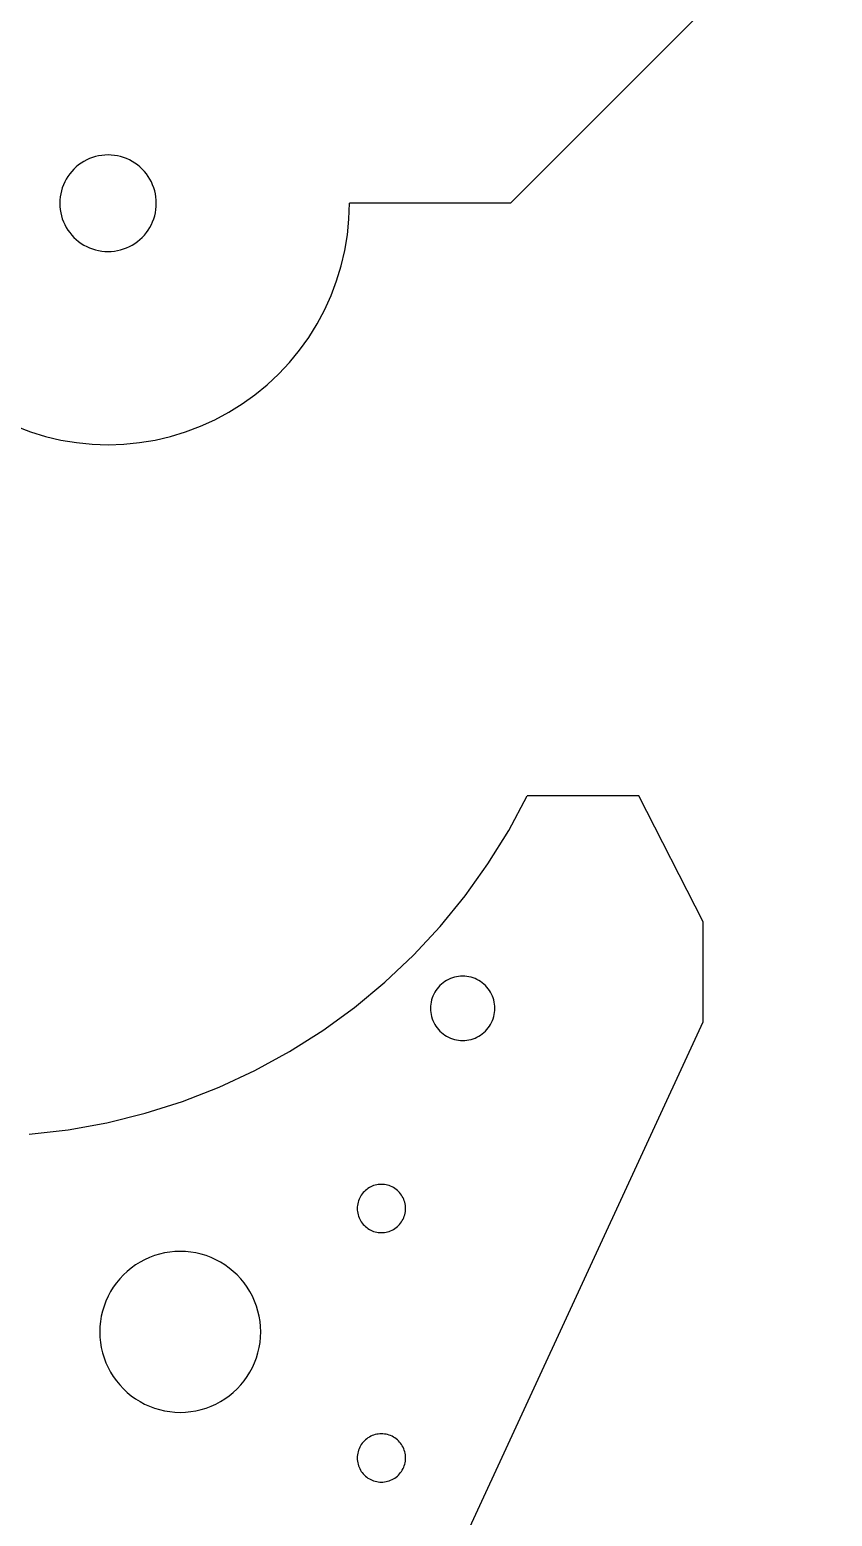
# Model space of a CAD drawing. Extents: x -403 to 403, y -278 to 278.
# Drawn here: x -203.2 to -153.3, y -161.1 to -68.8 of the extents above; entities that cross this region are included whole.
import ezdxf

# ---------------------------------------------------------------- set-up
doc = ezdxf.new("R2010")
doc.units = 0
doc.layers.get('0').update_dxf_attribs({"linetype": 'CONTINUOUS'})

msp = doc.modelspace()

# ---------------------------------------------------------------- linework, layer by layer
for p, q in [((-153.316, -59.555), (-173.316, -79.555)), ((-199.092, -76.657), (-199.28, -76.714)), ((-198.901, -76.612), (-199.092, -76.657)), ((-198.708, -76.58), (-198.901, -76.612)), ((-198.512, -76.561), (-198.708, -76.58)), ((-198.316, -76.555), (-198.512, -76.561)), ((-198.12, -76.561), (-198.316, -76.555)), ((-197.924, -76.58), (-198.12, -76.561)), ((-197.731, -76.612), (-197.924, -76.58)), ((-197.54, -76.657), (-197.731, -76.612)), ((-197.352, -76.714), (-197.54, -76.657)), ((-200.572, -77.577), (-200.696, -77.728)), ((-200.437, -77.433), (-200.572, -77.577)), ((-200.294, -77.299), (-200.437, -77.433)), ((-200.142, -77.174), (-200.294, -77.299)), ((-199.983, -77.06), (-200.142, -77.174)), ((-199.816, -76.956), (-199.983, -77.06)), ((-199.643, -76.864), (-199.816, -76.956)), ((-199.464, -76.783), (-199.643, -76.864)), ((-199.28, -76.714), (-199.464, -76.783)), ((-197.168, -76.783), (-197.352, -76.714)), ((-196.989, -76.864), (-197.168, -76.783)), ((-196.816, -76.956), (-196.989, -76.864)), ((-196.649, -77.06), (-196.816, -76.956)), ((-196.49, -77.174), (-196.649, -77.06)), ((-196.338, -77.299), (-196.49, -77.174)), ((-196.195, -77.433), (-196.338, -77.299)), ((-196.06, -77.577), (-196.195, -77.433)), ((-195.936, -77.728), (-196.06, -77.577)), ((-201.088, -78.407), (-201.157, -78.59)), ((-201.007, -78.228), (-201.088, -78.407)), ((-200.914, -78.055), (-201.007, -78.228)), ((-200.81, -77.888), (-200.914, -78.055)), ((-200.696, -77.728), (-200.81, -77.888)), ((-195.822, -77.888), (-195.936, -77.728)), ((-195.718, -78.055), (-195.822, -77.888)), ((-195.625, -78.228), (-195.718, -78.055)), ((-195.544, -78.407), (-195.625, -78.228)), ((-195.475, -78.59), (-195.544, -78.407)), ((-201.31, -79.358), (-201.316, -79.555)), ((-201.29, -79.163), (-201.31, -79.358)), ((-201.258, -78.969), (-201.29, -79.163)), ((-201.214, -78.778), (-201.258, -78.969)), ((-201.157, -78.59), (-201.214, -78.778)), ((-195.418, -78.778), (-195.475, -78.59)), ((-195.374, -78.969), (-195.418, -78.778)), ((-195.342, -79.163), (-195.374, -78.969)), ((-195.322, -79.358), (-195.342, -79.163)), ((-195.316, -79.555), (-195.322, -79.358)), ((-201.316, -79.555), (-201.31, -79.751)), ((-201.31, -79.751), (-201.29, -79.946)), ((-201.29, -79.946), (-201.258, -80.14)), ((-201.258, -80.14), (-201.214, -80.331)), ((-201.214, -80.331), (-201.157, -80.519)), ((-195.475, -80.519), (-195.418, -80.331)), ((-195.418, -80.331), (-195.374, -80.14)), ((-195.374, -80.14), (-195.342, -79.946)), ((-195.342, -79.946), (-195.322, -79.751)), ((-195.322, -79.751), (-195.316, -79.555)), ((-183.348, -80.536), (-183.316, -79.555)), ((-173.316, -79.555), (-183.316, -79.555)), ((-201.157, -80.519), (-201.088, -80.703)), ((-201.088, -80.703), (-201.007, -80.881)), ((-201.007, -80.881), (-200.914, -81.055)), ((-200.914, -81.055), (-200.81, -81.221)), ((-200.81, -81.221), (-200.696, -81.381)), ((-195.936, -81.381), (-195.822, -81.221)), ((-195.822, -81.221), (-195.718, -81.055)), ((-195.718, -81.055), (-195.625, -80.881)), ((-195.625, -80.881), (-195.544, -80.703)), ((-195.544, -80.703), (-195.475, -80.519)), ((-183.444, -81.512), (-183.348, -80.536)), ((-200.696, -81.381), (-200.572, -81.533)), ((-200.572, -81.533), (-200.437, -81.676)), ((-200.437, -81.676), (-200.294, -81.81)), ((-200.294, -81.81), (-200.142, -81.935)), ((-200.142, -81.935), (-199.983, -82.049)), ((-199.983, -82.049), (-199.816, -82.153)), ((-199.816, -82.153), (-199.643, -82.245)), ((-196.989, -82.245), (-196.816, -82.153)), ((-196.816, -82.153), (-196.649, -82.049)), ((-196.649, -82.049), (-196.49, -81.935)), ((-196.49, -81.935), (-196.338, -81.81)), ((-196.338, -81.81), (-196.195, -81.676)), ((-196.195, -81.676), (-196.06, -81.533)), ((-196.06, -81.533), (-195.936, -81.381)), ((-183.604, -82.481), (-183.444, -81.512)), ((-199.643, -82.245), (-199.464, -82.326)), ((-199.464, -82.326), (-199.28, -82.395)), ((-199.28, -82.395), (-199.092, -82.452)), ((-199.092, -82.452), (-198.901, -82.497)), ((-198.901, -82.497), (-198.708, -82.529)), ((-198.708, -82.529), (-198.512, -82.548)), ((-198.512, -82.548), (-198.316, -82.555)), ((-198.316, -82.555), (-198.12, -82.548)), ((-198.12, -82.548), (-197.924, -82.529)), ((-197.924, -82.529), (-197.731, -82.497)), ((-197.731, -82.497), (-197.54, -82.452)), ((-197.54, -82.452), (-197.352, -82.395)), ((-197.352, -82.395), (-197.168, -82.326)), ((-197.168, -82.326), (-196.989, -82.245)), ((-183.827, -83.437), (-183.604, -82.481)), ((-184.112, -84.376), (-183.827, -83.437)), ((-184.458, -85.295), (-184.112, -84.376)), ((-184.863, -86.189), (-184.458, -85.295)), ((-185.326, -87.055), (-184.863, -86.189)), ((-185.844, -87.888), (-185.326, -87.055)), ((-186.416, -88.686), (-185.844, -87.888)), ((-187.709, -90.161), (-187.038, -89.445)), ((-187.038, -89.445), (-186.416, -88.686)), ((-188.426, -90.832), (-187.709, -90.161)), ((-189.185, -91.455), (-188.426, -90.832)), ((-190.816, -92.545), (-189.982, -92.027)), ((-189.982, -92.027), (-189.185, -91.455)), ((-192.576, -93.413), (-191.682, -93.008)), ((-191.682, -93.008), (-190.816, -92.545)), ((-204.056, -93.413), (-203.138, -93.759)), ((-203.138, -93.759), (-202.198, -94.043)), ((-202.198, -94.043), (-201.242, -94.266)), ((-195.39, -94.266), (-194.434, -94.043)), ((-194.434, -94.043), (-193.494, -93.759)), ((-193.494, -93.759), (-192.576, -93.413)), ((-201.242, -94.266), (-200.274, -94.426)), ((-200.274, -94.426), (-199.297, -94.522)), ((-199.297, -94.522), (-198.316, -94.555)), ((-198.316, -94.555), (-197.335, -94.522)), ((-197.335, -94.522), (-196.358, -94.426)), ((-196.358, -94.426), (-195.39, -94.266)), ((-173.423, -118.527), (-172.269, -116.371)), ((-165.33, -116.371), (-172.269, -116.371)), ((-161.33, -124.207), (-165.33, -116.371)), ((-174.713, -120.604), (-173.423, -118.527)), ((-176.135, -122.594), (-174.713, -120.604)), ((-177.681, -124.488), (-176.135, -122.594)), ((-179.346, -126.279), (-177.681, -124.488)), ((-161.33, -130.414), (-161.33, -124.207)), ((-181.122, -127.959), (-179.346, -126.279)), ((-183.003, -129.521), (-181.122, -127.959)), ((-177.865, -128.359), (-177.941, -128.465)), ((-177.782, -128.257), (-177.865, -128.359)), ((-177.693, -128.162), (-177.782, -128.257)), ((-177.597, -128.072), (-177.693, -128.162)), ((-177.496, -127.989), (-177.597, -128.072)), ((-177.389, -127.913), (-177.496, -127.989)), ((-177.278, -127.844), (-177.389, -127.913)), ((-177.163, -127.782), (-177.278, -127.844)), ((-177.044, -127.728), (-177.163, -127.782)), ((-176.921, -127.682), (-177.044, -127.728)), ((-176.796, -127.644), (-176.921, -127.682)), ((-176.669, -127.614), (-176.796, -127.644)), ((-176.539, -127.593), (-176.669, -127.614)), ((-176.409, -127.58), (-176.539, -127.593)), ((-176.278, -127.576), (-176.409, -127.58)), ((-176.148, -127.58), (-176.278, -127.576)), ((-176.017, -127.593), (-176.148, -127.58)), ((-175.888, -127.614), (-176.017, -127.593)), ((-175.761, -127.644), (-175.888, -127.614)), ((-175.635, -127.682), (-175.761, -127.644)), ((-175.513, -127.728), (-175.635, -127.682)), ((-175.394, -127.782), (-175.513, -127.728)), ((-175.278, -127.844), (-175.394, -127.782)), ((-175.167, -127.913), (-175.278, -127.844)), ((-175.061, -127.989), (-175.167, -127.913)), ((-174.96, -128.072), (-175.061, -127.989)), ((-174.864, -128.162), (-174.96, -128.072)), ((-174.775, -128.257), (-174.864, -128.162)), ((-174.692, -128.359), (-174.775, -128.257)), ((-174.615, -128.465), (-174.692, -128.359)), ((-178.24, -129.186), (-178.261, -129.315)), ((-178.21, -129.058), (-178.24, -129.186)), ((-178.172, -128.933), (-178.21, -129.058)), ((-178.126, -128.811), (-178.172, -128.933)), ((-178.072, -128.691), (-178.126, -128.811)), ((-178.01, -128.576), (-178.072, -128.691)), ((-177.941, -128.465), (-178.01, -128.576)), ((-174.546, -128.576), (-174.615, -128.465)), ((-174.485, -128.691), (-174.546, -128.576)), ((-174.431, -128.811), (-174.485, -128.691)), ((-174.384, -128.933), (-174.431, -128.811)), ((-174.346, -129.058), (-174.384, -128.933)), ((-174.317, -129.186), (-174.346, -129.058)), ((-174.295, -129.315), (-174.317, -129.186)), ((-184.98, -130.959), (-183.003, -129.521)), ((-178.274, -129.445), (-178.278, -129.576)), ((-178.278, -129.576), (-178.274, -129.707)), ((-178.261, -129.315), (-178.274, -129.445)), ((-178.274, -129.707), (-178.261, -129.837)), ((-178.261, -129.837), (-178.24, -129.966)), ((-178.24, -129.966), (-178.21, -130.094)), ((-178.21, -130.094), (-178.172, -130.219)), ((-178.172, -130.219), (-178.126, -130.341)), ((-174.431, -130.341), (-174.384, -130.219)), ((-174.384, -130.219), (-174.346, -130.094)), ((-174.346, -130.094), (-174.317, -129.966)), ((-174.317, -129.966), (-174.295, -129.837)), ((-174.283, -129.445), (-174.295, -129.315)), ((-174.295, -129.837), (-174.283, -129.707)), ((-174.278, -129.576), (-174.283, -129.445)), ((-174.283, -129.707), (-174.278, -129.576)), ((-191.33, -195.344), (-161.33, -130.414)), ((-187.046, -132.267), (-184.98, -130.959)), ((-178.126, -130.341), (-178.072, -130.461)), ((-178.072, -130.461), (-178.01, -130.576)), ((-178.01, -130.576), (-177.941, -130.687)), ((-177.941, -130.687), (-177.865, -130.794)), ((-177.865, -130.794), (-177.782, -130.895)), ((-177.782, -130.895), (-177.693, -130.99)), ((-177.693, -130.99), (-177.597, -131.08)), ((-177.597, -131.08), (-177.496, -131.163)), ((-175.061, -131.163), (-174.96, -131.08)), ((-174.96, -131.08), (-174.864, -130.99)), ((-174.864, -130.99), (-174.775, -130.895)), ((-174.775, -130.895), (-174.692, -130.794)), ((-174.692, -130.794), (-174.615, -130.687)), ((-174.615, -130.687), (-174.546, -130.576)), ((-174.546, -130.576), (-174.485, -130.461)), ((-174.485, -130.461), (-174.431, -130.341)), ((-177.496, -131.163), (-177.389, -131.239)), ((-177.389, -131.239), (-177.278, -131.308)), ((-177.278, -131.308), (-177.163, -131.37)), ((-177.163, -131.37), (-177.044, -131.424)), ((-177.044, -131.424), (-176.921, -131.47)), ((-176.921, -131.47), (-176.796, -131.508)), ((-176.796, -131.508), (-176.669, -131.538)), ((-176.669, -131.538), (-176.539, -131.559)), ((-176.539, -131.559), (-176.409, -131.572)), ((-176.409, -131.572), (-176.278, -131.576)), ((-176.278, -131.576), (-176.148, -131.572)), ((-176.148, -131.572), (-176.017, -131.559)), ((-176.017, -131.559), (-175.888, -131.538)), ((-175.888, -131.538), (-175.761, -131.508)), ((-175.761, -131.508), (-175.635, -131.47)), ((-175.635, -131.47), (-175.513, -131.424)), ((-175.513, -131.424), (-175.394, -131.37)), ((-175.394, -131.37), (-175.278, -131.308)), ((-175.278, -131.308), (-175.167, -131.239)), ((-175.167, -131.239), (-175.061, -131.163)), ((-189.192, -133.44), (-187.046, -132.267)), ((-191.409, -134.472), (-189.192, -133.44)), ((-193.687, -135.359), (-191.409, -134.472)), ((-196.018, -136.098), (-193.687, -135.359)), ((-200.798, -137.119), (-198.391, -136.685)), ((-198.391, -136.685), (-196.018, -136.098)), ((-203.227, -137.397), (-200.798, -137.119)), ((-182.629, -141.264), (-182.676, -141.351)), ((-182.578, -141.181), (-182.629, -141.264)), ((-182.52, -141.101), (-182.578, -141.181)), ((-182.458, -141.025), (-182.52, -141.101)), ((-182.391, -140.954), (-182.458, -141.025)), ((-182.319, -140.886), (-182.391, -140.954)), ((-182.244, -140.824), (-182.319, -140.886)), ((-182.164, -140.767), (-182.244, -140.824)), ((-182.08, -140.715), (-182.164, -140.767)), ((-181.994, -140.669), (-182.08, -140.715)), ((-181.904, -140.628), (-181.994, -140.669)), ((-181.813, -140.594), (-181.904, -140.628)), ((-181.719, -140.565), (-181.813, -140.594)), ((-181.623, -140.543), (-181.719, -140.565)), ((-181.526, -140.527), (-181.623, -140.543)), ((-181.428, -140.517), (-181.526, -140.527)), ((-181.33, -140.514), (-181.428, -140.517)), ((-181.232, -140.517), (-181.33, -140.514)), ((-181.135, -140.527), (-181.232, -140.517)), ((-181.038, -140.543), (-181.135, -140.527)), ((-180.942, -140.565), (-181.038, -140.543)), ((-180.848, -140.594), (-180.942, -140.565)), ((-180.756, -140.628), (-180.848, -140.594)), ((-180.667, -140.669), (-180.756, -140.628)), ((-180.58, -140.715), (-180.667, -140.669)), ((-180.497, -140.767), (-180.58, -140.715)), ((-180.417, -140.824), (-180.497, -140.767)), ((-180.341, -140.886), (-180.417, -140.824)), ((-180.27, -140.954), (-180.341, -140.886)), ((-180.203, -141.025), (-180.27, -140.954)), ((-180.14, -141.101), (-180.203, -141.025)), ((-180.083, -141.181), (-180.14, -141.101)), ((-180.031, -141.264), (-180.083, -141.181)), ((-179.985, -141.351), (-180.031, -141.264)), ((-182.827, -141.916), (-182.83, -142.014)), ((-182.83, -142.014), (-182.827, -142.112)), ((-182.818, -141.818), (-182.827, -141.916)), ((-182.827, -142.112), (-182.818, -142.21)), ((-182.802, -141.722), (-182.818, -141.818)), ((-182.818, -142.21), (-182.802, -142.307)), ((-182.779, -141.626), (-182.802, -141.722)), ((-182.751, -141.532), (-182.779, -141.626)), ((-182.716, -141.44), (-182.751, -141.532)), ((-182.676, -141.351), (-182.716, -141.44)), ((-179.945, -141.44), (-179.985, -141.351)), ((-179.91, -141.532), (-179.945, -141.44)), ((-179.881, -141.626), (-179.91, -141.532)), ((-179.859, -141.722), (-179.881, -141.626)), ((-179.843, -141.818), (-179.859, -141.722)), ((-179.859, -142.307), (-179.843, -142.21)), ((-179.834, -141.916), (-179.843, -141.818)), ((-179.843, -142.21), (-179.834, -142.112)), ((-179.83, -142.014), (-179.834, -141.916)), ((-179.834, -142.112), (-179.83, -142.014)), ((-182.802, -142.307), (-182.779, -142.402)), ((-182.779, -142.402), (-182.751, -142.496)), ((-182.751, -142.496), (-182.716, -142.588)), ((-182.716, -142.588), (-182.676, -142.678)), ((-182.676, -142.678), (-182.629, -142.764)), ((-182.629, -142.764), (-182.578, -142.848)), ((-182.578, -142.848), (-182.52, -142.927)), ((-182.52, -142.927), (-182.458, -143.003)), ((-182.458, -143.003), (-182.391, -143.075)), ((-182.391, -143.075), (-182.319, -143.142)), ((-182.319, -143.142), (-182.244, -143.204)), ((-180.417, -143.204), (-180.341, -143.142)), ((-180.341, -143.142), (-180.27, -143.075)), ((-180.27, -143.075), (-180.203, -143.003)), ((-180.203, -143.003), (-180.14, -142.927)), ((-180.14, -142.927), (-180.083, -142.848)), ((-180.083, -142.848), (-180.031, -142.764)), ((-180.031, -142.764), (-179.985, -142.678)), ((-179.985, -142.678), (-179.945, -142.588)), ((-179.945, -142.588), (-179.91, -142.496)), ((-179.91, -142.496), (-179.881, -142.402)), ((-179.881, -142.402), (-179.859, -142.307)), ((-182.244, -143.204), (-182.164, -143.261)), ((-182.164, -143.261), (-182.08, -143.313)), ((-182.08, -143.313), (-181.994, -143.36)), ((-181.994, -143.36), (-181.904, -143.4)), ((-181.904, -143.4), (-181.813, -143.435)), ((-181.813, -143.435), (-181.719, -143.463)), ((-181.719, -143.463), (-181.623, -143.485)), ((-181.623, -143.485), (-181.526, -143.501)), ((-181.526, -143.501), (-181.428, -143.511)), ((-181.428, -143.511), (-181.33, -143.514)), ((-181.33, -143.514), (-181.232, -143.511)), ((-181.232, -143.511), (-181.135, -143.501)), ((-181.135, -143.501), (-181.038, -143.485)), ((-181.038, -143.485), (-180.942, -143.463)), ((-180.942, -143.463), (-180.848, -143.435)), ((-180.848, -143.435), (-180.756, -143.4)), ((-180.756, -143.4), (-180.667, -143.36)), ((-180.667, -143.36), (-180.58, -143.313)), ((-180.58, -143.313), (-180.497, -143.261)), ((-180.497, -143.261), (-180.417, -143.204)), ((-195.438, -144.944), (-195.744, -145.06)), ((-195.124, -144.849), (-195.438, -144.944)), ((-194.806, -144.775), (-195.124, -144.849)), ((-194.483, -144.722), (-194.806, -144.775)), ((-194.157, -144.69), (-194.483, -144.722)), ((-193.83, -144.679), (-194.157, -144.69)), ((-193.503, -144.69), (-193.83, -144.679)), ((-193.178, -144.722), (-193.503, -144.69)), ((-192.855, -144.775), (-193.178, -144.722)), ((-192.536, -144.849), (-192.855, -144.775)), ((-192.223, -144.944), (-192.536, -144.849)), ((-191.917, -145.06), (-192.223, -144.944)), ((-197.127, -145.92), (-197.366, -146.144)), ((-196.874, -145.712), (-197.127, -145.92)), ((-196.608, -145.522), (-196.874, -145.712)), ((-196.33, -145.349), (-196.608, -145.522)), ((-196.042, -145.195), (-196.33, -145.349)), ((-195.744, -145.06), (-196.042, -145.195)), ((-191.619, -145.195), (-191.917, -145.06)), ((-191.33, -145.349), (-191.619, -145.195)), ((-191.053, -145.522), (-191.33, -145.349)), ((-190.787, -145.712), (-191.053, -145.522)), ((-190.534, -145.92), (-190.787, -145.712)), ((-190.295, -146.144), (-190.534, -145.92)), ((-197.797, -146.635), (-197.988, -146.901)), ((-197.59, -146.382), (-197.797, -146.635)), ((-197.366, -146.144), (-197.59, -146.382)), ((-190.071, -146.382), (-190.295, -146.144)), ((-189.864, -146.635), (-190.071, -146.382)), ((-189.673, -146.901), (-189.864, -146.635)), ((-198.45, -147.766), (-198.565, -148.072)), ((-198.315, -147.468), (-198.45, -147.766)), ((-198.161, -147.179), (-198.315, -147.468)), ((-197.988, -146.901), (-198.161, -147.179)), ((-189.5, -147.179), (-189.673, -146.901)), ((-189.346, -147.468), (-189.5, -147.179)), ((-189.211, -147.766), (-189.346, -147.468)), ((-189.096, -148.072), (-189.211, -147.766)), ((-198.734, -148.704), (-198.788, -149.026)), ((-198.66, -148.385), (-198.734, -148.704)), ((-198.565, -148.072), (-198.66, -148.385)), ((-189.001, -148.385), (-189.096, -148.072)), ((-188.926, -148.704), (-189.001, -148.385)), ((-188.873, -149.026), (-188.926, -148.704)), ((-198.82, -149.352), (-198.83, -149.679)), ((-198.788, -149.026), (-198.82, -149.352)), ((-188.841, -149.352), (-188.873, -149.026)), ((-188.83, -149.679), (-188.841, -149.352)), ((-198.83, -149.679), (-198.82, -150.006)), ((-198.82, -150.006), (-198.788, -150.332)), ((-198.788, -150.332), (-198.734, -150.655)), ((-188.926, -150.655), (-188.873, -150.332)), ((-188.873, -150.332), (-188.841, -150.006)), ((-188.841, -150.006), (-188.83, -149.679)), ((-198.734, -150.655), (-198.66, -150.973)), ((-198.66, -150.973), (-198.565, -151.286)), ((-198.565, -151.286), (-198.45, -151.593)), ((-189.211, -151.593), (-189.096, -151.286)), ((-189.096, -151.286), (-189.001, -150.973)), ((-189.001, -150.973), (-188.926, -150.655)), ((-198.45, -151.593), (-198.315, -151.891)), ((-198.315, -151.891), (-198.161, -152.179)), ((-198.161, -152.179), (-197.988, -152.457)), ((-189.673, -152.457), (-189.5, -152.179)), ((-189.5, -152.179), (-189.346, -151.891)), ((-189.346, -151.891), (-189.211, -151.593)), ((-197.988, -152.457), (-197.797, -152.723)), ((-197.797, -152.723), (-197.59, -152.976)), ((-197.59, -152.976), (-197.366, -153.215)), ((-197.366, -153.215), (-197.127, -153.438)), ((-190.534, -153.438), (-190.295, -153.215)), ((-190.295, -153.215), (-190.071, -152.976)), ((-190.071, -152.976), (-189.864, -152.723)), ((-189.864, -152.723), (-189.673, -152.457)), ((-197.127, -153.438), (-196.874, -153.646)), ((-196.874, -153.646), (-196.608, -153.836)), ((-196.608, -153.836), (-196.33, -154.009)), ((-196.33, -154.009), (-196.042, -154.163)), ((-196.042, -154.163), (-195.744, -154.298)), ((-191.917, -154.298), (-191.619, -154.163)), ((-191.619, -154.163), (-191.33, -154.009)), ((-191.33, -154.009), (-191.053, -153.836)), ((-191.053, -153.836), (-190.787, -153.646)), ((-190.787, -153.646), (-190.534, -153.438)), ((-195.744, -154.298), (-195.438, -154.414)), ((-195.438, -154.414), (-195.124, -154.509)), ((-195.124, -154.509), (-194.806, -154.583)), ((-194.806, -154.583), (-194.483, -154.636)), ((-194.483, -154.636), (-194.157, -154.668)), ((-194.157, -154.668), (-193.83, -154.679)), ((-193.83, -154.679), (-193.503, -154.668)), ((-193.503, -154.668), (-193.178, -154.636)), ((-193.178, -154.636), (-192.855, -154.583)), ((-192.855, -154.583), (-192.536, -154.509)), ((-192.536, -154.509), (-192.223, -154.414)), ((-192.223, -154.414), (-191.917, -154.298)), ((-181.813, -156.094), (-181.904, -156.128)), ((-181.719, -156.065), (-181.813, -156.094)), ((-181.623, -156.043), (-181.719, -156.065)), ((-181.526, -156.027), (-181.623, -156.043)), ((-181.428, -156.017), (-181.526, -156.027)), ((-181.33, -156.014), (-181.428, -156.017)), ((-181.232, -156.017), (-181.33, -156.014)), ((-181.135, -156.027), (-181.232, -156.017)), ((-181.038, -156.043), (-181.135, -156.027)), ((-180.942, -156.065), (-181.038, -156.043)), ((-180.848, -156.094), (-180.942, -156.065)), ((-180.756, -156.128), (-180.848, -156.094)), ((-182.716, -156.94), (-182.751, -157.032)), ((-182.676, -156.851), (-182.716, -156.94)), ((-182.629, -156.764), (-182.676, -156.851)), ((-182.578, -156.681), (-182.629, -156.764)), ((-182.52, -156.601), (-182.578, -156.681)), ((-182.458, -156.525), (-182.52, -156.601)), ((-182.391, -156.454), (-182.458, -156.525)), ((-182.319, -156.386), (-182.391, -156.454)), ((-182.244, -156.324), (-182.319, -156.386)), ((-182.164, -156.267), (-182.244, -156.324)), ((-182.08, -156.215), (-182.164, -156.267)), ((-181.994, -156.169), (-182.08, -156.215)), ((-181.904, -156.128), (-181.994, -156.169)), ((-180.667, -156.169), (-180.756, -156.128)), ((-180.58, -156.215), (-180.667, -156.169)), ((-180.497, -156.267), (-180.58, -156.215)), ((-180.417, -156.324), (-180.497, -156.267)), ((-180.341, -156.386), (-180.417, -156.324)), ((-180.27, -156.454), (-180.341, -156.386)), ((-180.203, -156.525), (-180.27, -156.454)), ((-180.14, -156.601), (-180.203, -156.525)), ((-180.083, -156.681), (-180.14, -156.601)), ((-180.031, -156.764), (-180.083, -156.681)), ((-179.985, -156.851), (-180.031, -156.764)), ((-179.945, -156.94), (-179.985, -156.851)), ((-179.91, -157.032), (-179.945, -156.94)), ((-182.827, -157.416), (-182.83, -157.514)), ((-182.83, -157.514), (-182.827, -157.612)), ((-182.818, -157.318), (-182.827, -157.416)), ((-182.827, -157.612), (-182.818, -157.71)), ((-182.802, -157.222), (-182.818, -157.318)), ((-182.818, -157.71), (-182.802, -157.807)), ((-182.779, -157.126), (-182.802, -157.222)), ((-182.802, -157.807), (-182.779, -157.902)), ((-182.751, -157.032), (-182.779, -157.126)), ((-182.779, -157.902), (-182.751, -157.996)), ((-179.881, -157.126), (-179.91, -157.032)), ((-179.91, -157.996), (-179.881, -157.902)), ((-179.859, -157.222), (-179.881, -157.126)), ((-179.881, -157.902), (-179.859, -157.807)), ((-179.843, -157.318), (-179.859, -157.222)), ((-179.859, -157.807), (-179.843, -157.71)), ((-179.834, -157.416), (-179.843, -157.318)), ((-179.843, -157.71), (-179.834, -157.612)), ((-179.83, -157.514), (-179.834, -157.416)), ((-179.834, -157.612), (-179.83, -157.514)), ((-182.751, -157.996), (-182.716, -158.088)), ((-182.716, -158.088), (-182.676, -158.178)), ((-182.676, -158.178), (-182.629, -158.264)), ((-182.629, -158.264), (-182.578, -158.348)), ((-182.578, -158.348), (-182.52, -158.427)), ((-182.52, -158.427), (-182.458, -158.503)), ((-182.458, -158.503), (-182.391, -158.575)), ((-182.391, -158.575), (-182.319, -158.642)), ((-182.319, -158.642), (-182.244, -158.704)), ((-182.244, -158.704), (-182.164, -158.761)), ((-182.164, -158.761), (-182.08, -158.813)), ((-182.08, -158.813), (-181.994, -158.86)), ((-181.994, -158.86), (-181.904, -158.9)), ((-180.756, -158.9), (-180.667, -158.86)), ((-180.667, -158.86), (-180.58, -158.813)), ((-180.58, -158.813), (-180.497, -158.761)), ((-180.497, -158.761), (-180.417, -158.704)), ((-180.417, -158.704), (-180.341, -158.642)), ((-180.341, -158.642), (-180.27, -158.575)), ((-180.27, -158.575), (-180.203, -158.503)), ((-180.203, -158.503), (-180.14, -158.427)), ((-180.14, -158.427), (-180.083, -158.348)), ((-180.083, -158.348), (-180.031, -158.264)), ((-180.031, -158.264), (-179.985, -158.178)), ((-179.985, -158.178), (-179.945, -158.088)), ((-179.945, -158.088), (-179.91, -157.996)), ((-181.904, -158.9), (-181.813, -158.935)), ((-181.813, -158.935), (-181.719, -158.963)), ((-181.719, -158.963), (-181.623, -158.985)), ((-181.623, -158.985), (-181.526, -159.001)), ((-181.526, -159.001), (-181.428, -159.011)), ((-181.428, -159.011), (-181.33, -159.014)), ((-181.33, -159.014), (-181.232, -159.011)), ((-181.232, -159.011), (-181.135, -159.001)), ((-181.135, -159.001), (-181.038, -158.985)), ((-181.038, -158.985), (-180.942, -158.963)), ((-180.942, -158.963), (-180.848, -158.935)), ((-180.848, -158.935), (-180.756, -158.9))]:
    msp.add_line(p, q)

doc.saveas('drawing.dxf')
